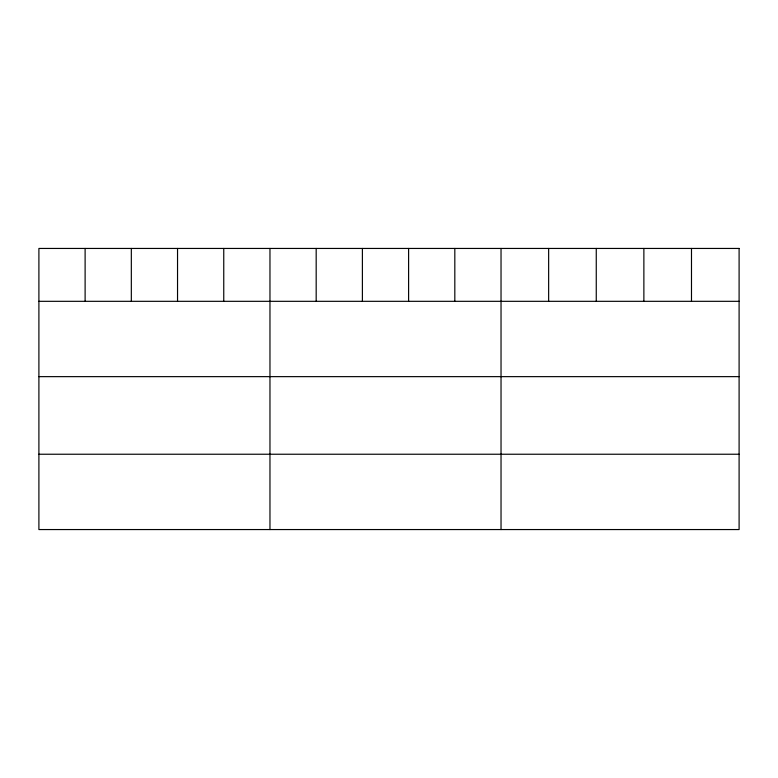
<?xml version="1.0" encoding="UTF-8"?>
<svg xmlns="http://www.w3.org/2000/svg" width="778" height="778" viewBox="0 0 778 778"><rect width="100%" height="100%" fill="white"/><g stroke="black" fill="none" stroke-linecap="round" stroke-linejoin="round"><path stroke-width="1.17" d="M38.9 301.319L739.1 301.319M38.9 376.64L739.1 376.64M38.9 454.235L739.1 454.235M691.486 248.445L691.486 301.319M643.873 248.445L643.873 301.319M596.259 248.445L596.259 301.319M548.646 248.445L548.646 301.319M501.032 248.445L501.032 529.555M454.819 248.445L454.819 301.319M408.606 248.445L408.606 301.319M362.392 248.445L362.392 301.319M316.179 248.445L316.179 301.319M269.966 248.445L269.966 529.555M223.753 248.445L223.753 301.319M177.54 248.445L177.54 301.319M131.326 248.445L131.326 301.319M85.113 248.445L85.113 301.319M739.1 248.445L38.9 248.445L38.9 529.555L739.1 529.555L739.1 248.445"/></g></svg>
